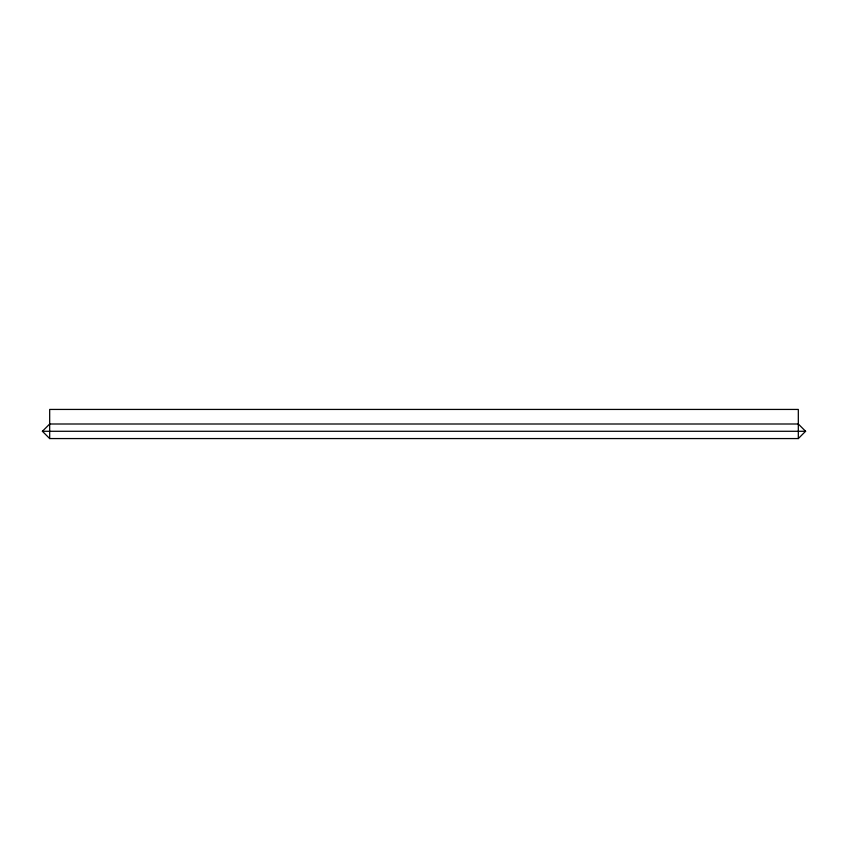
<?xml version="1.0" encoding="UTF-8"?>
<svg xmlns="http://www.w3.org/2000/svg" width="848" height="848" viewBox="0 0 848 848"><rect width="100%" height="100%" fill="white"/><g stroke="black" fill="none" stroke-linecap="round" stroke-linejoin="round"><path stroke-width="1.27" d="M42.4 431.282L49.682 424L798.318 424L805.6 431.282L798.318 438.564L49.682 438.564L42.4 431.282L805.6 431.282M798.318 438.564L798.318 409.436L49.682 409.436L49.682 438.564"/></g></svg>
